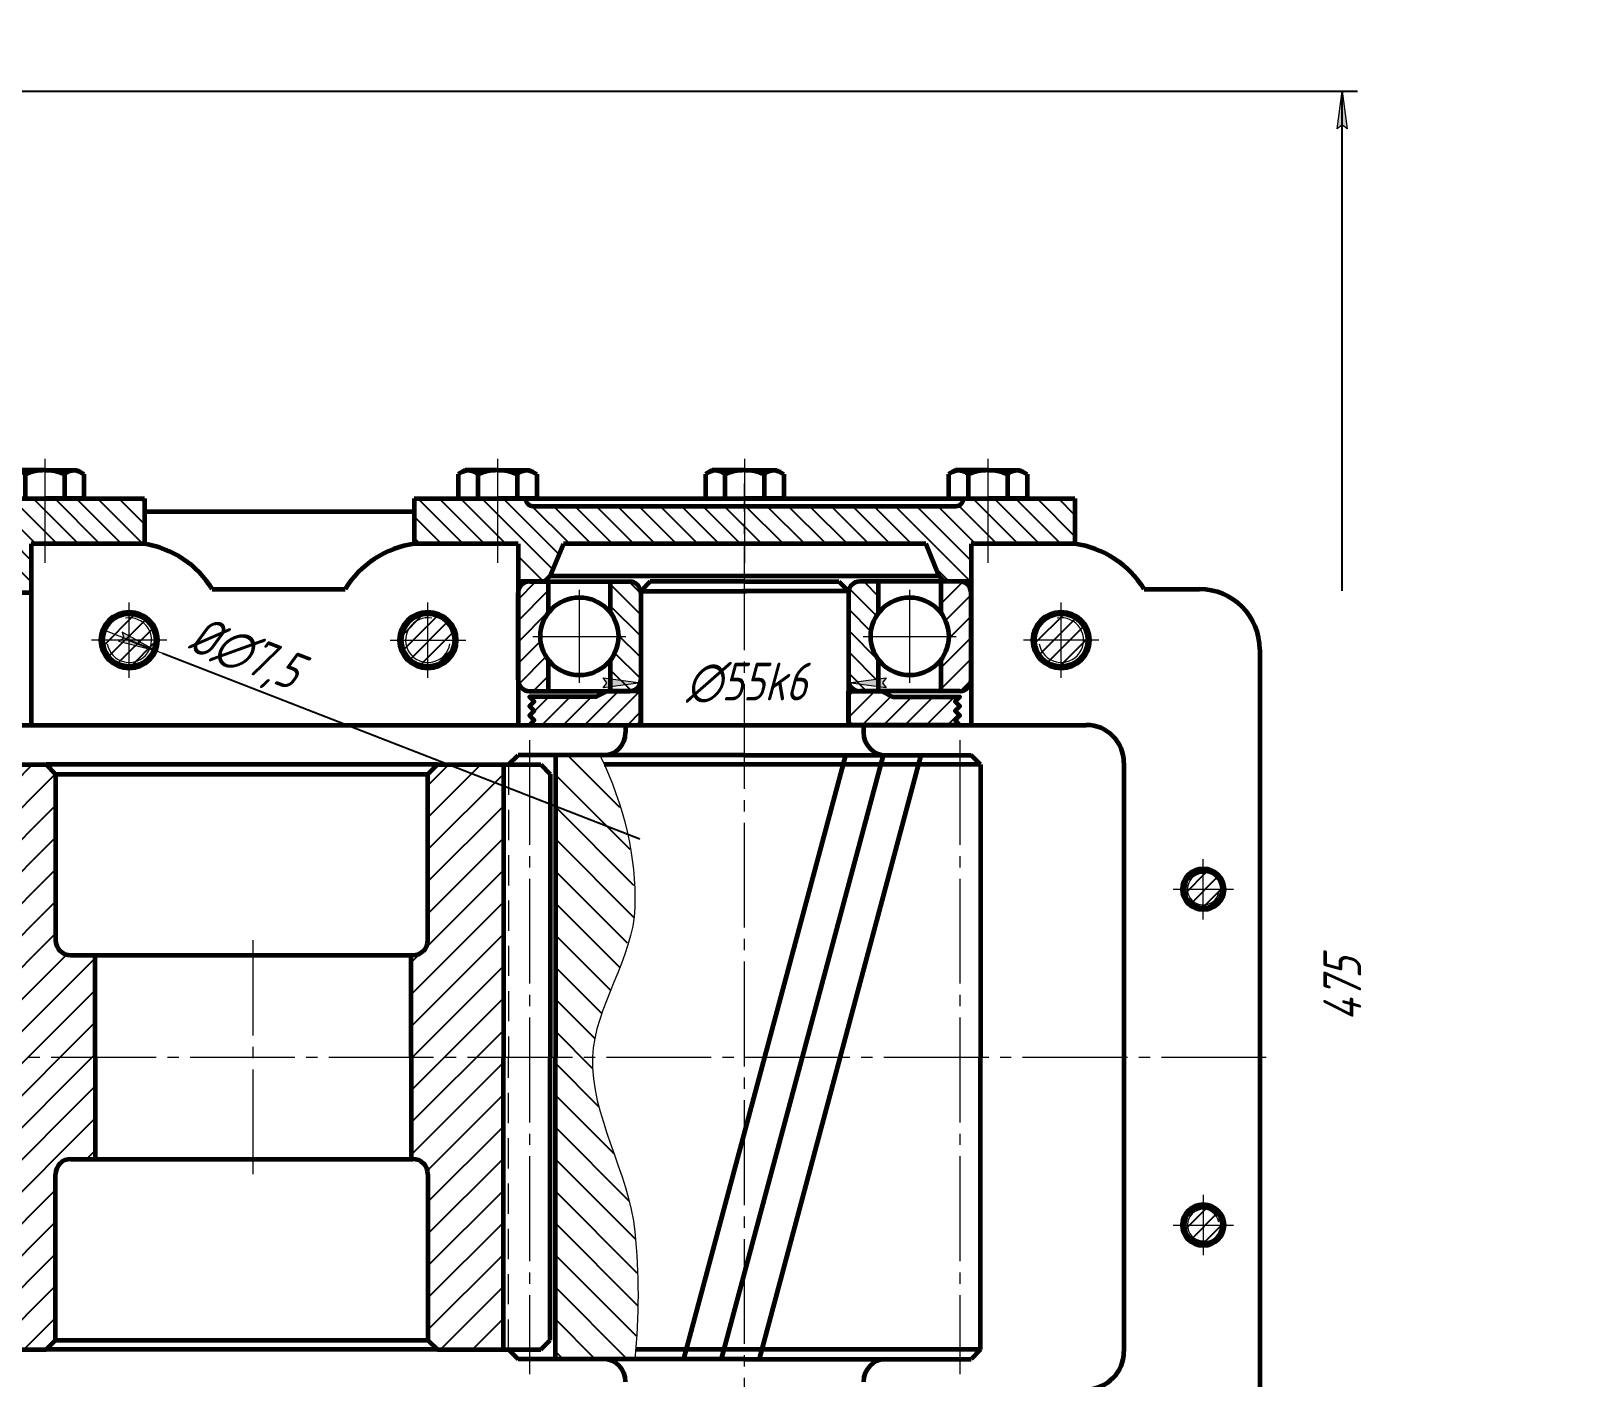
# Model space of a CAD drawing. Header units: millimetres. Extents: x 0 to 420, y 0 to 594.
# Drawn here: x 214.1 to 420, y 133 to 311.4 of the extents above; entities that cross this region are included whole.
import ezdxf

# ---------------------------------------------------------------- set-up
doc = ezdxf.new("R2010")
doc.units = ezdxf.units.MM
for name, pattern in [('K5LT_AXLED', [18.380000114440918, 13.88000011444092, -1.5, 1.5, -1.5]), ('K5LT_BASIC', [0]), ('K5LT_DASHED', [6, 4, -2]), ('K5LT_THIN', [0]), ('K5LT_THIN_INCLUDED_TO_HATCHING', [0])]:
    doc.linetypes.add(name, pattern=pattern)
for name, color, linetype in [('Валы', 7, 'Continuous'), ('Зубчатая шестерня', 7, 'Continuous'), ('Зубчатое колесо', 7, 'Continuous'), ('Корпус', 7, 'Continuous'), ('Подшипниковые узлы', 7, 'Continuous'), ('Размеры', 7, 'Continuous'), ('Системный слой', 7, 'Continuous')]:
    doc.layers.add(name, color=color, linetype=linetype)
doc.styles.add('KDIMTEXTSTYLE', font='GOST_AU.SHX', dxfattribs={"width": 0.96, "oblique": 15, "height": 5})
doc.dimstyles.new('KDIMSTYLE (0.50)', dxfattribs={"dimtxt": 5, "dimasz": 1, "dimexe": 2, "dimexo": 0, "dimgap": 1, "dimtad": 1, "dimlfac": 2, "dimtxsty": 'KDIMTEXTSTYLE', "dimsah": 1, "dimcen": 0, "dimdle": 1, "dimadec": 0, "dimazin": 0, "dimtfac": 0.667, "dimtmove": 0, "dimatfit": 3, "dimfxl": 1, "dimtvp": 1, "dimtolj": 1, "dimtzin": 0, "dimarcsym": 0})
doc.dimstyles.new('KDIMSTYLE (1.00)', dxfattribs={"dimtxt": 5, "dimasz": 1, "dimexe": 2, "dimexo": 0, "dimgap": 1, "dimtad": 1, "dimtxsty": 'KDIMTEXTSTYLE', "dimsah": 1, "dimcen": 0, "dimdle": 1, "dimadec": 0, "dimazin": 0, "dimtfac": 0.667, "dimtmove": 0, "dimatfit": 3, "dimfxl": 1, "dimtvp": 1, "dimtolj": 1, "dimtzin": 0, "dimarcsym": 0})
pattern_1 = [(45, (0, 0), (-1.414213562373095, 1.414213562373095), [])]
pattern_2 = [(-45, (0, 0), (1.414213562373095, 1.414213562373095), [])]
pattern_3 = [(45, (0, 0), (-1.060660171779821, 1.060660171779821), [])]

# ---------------------------------------------------------------- blocks, each defined once
blk = doc.blocks.new('KDIMARROW_02')
at = {"layer": 'Системный слой'}
blk.add_hatch(color=0, dxfattribs=at).paths.add_polyline_path([(4.5, -5.51091059616309e-16), (5, 0.6582624912261956), (0, 0), (5, -0.658262491226197)])
at = {"layer": 'Системный слой', "color": 0, "linetype": 'K5LT_THIN', "lineweight": 18}
for p, q in [((0, 0), (-1, 0)), ((5, 0.6582624912261956), (0, 0)), ((0, 0), (5, -0.658262491226197)), ((0, 0), (7, -8.572527594031472e-16)), ((4.5, -5.51091059616309e-16), (5, 0.6582624912261956)), ((5, -0.658262491226197), (4.5, -5.51091059616309e-16))]:
    blk.add_line(p, q, dxfattribs=at)
blk = doc.blocks.new('U27')
at = {"layer": 'Корпус', "color": 150, "linetype": 'K5LT_BASIC', "lineweight": 60, "true_color": 0x0080ff}
for p, q in [((76.31795518810242, 219.5006614871448), (353.8179551881025, 219.5006614871448)), ((358.8179551881025, 214.5006614871448), (358.8179551881025, 136.5006614871448))]:
    blk.add_line(p, q, dxfattribs=at)
for centre, start, end in [((353.8179551881025, 214.5006614871448), 0, 90), ((353.8179551881025, 136.5006614871448), 270, 0)]:
    blk.add_arc(centre, 5, start, end, dxfattribs=at)
blk = doc.blocks.new('U29')
at = {"layer": 'Подшипниковые узлы'}
h = blk.add_hatch(dxfattribs=at)
h.set_pattern_fill('', angle=45, style=0, pattern_type=0)
h.set_pattern_definition(pattern_1)
h.paths.add_polyline_path([(282.5649549287031, 228.1546620873239), (281.6922364450071, 229.9784938575662), (281.5873105676893, 231.9976497302513), (282.2662872435316, 233.9021156794328), (282.5649549287031, 234.3466612048572), (282.5649549287031, 238.5006614871448), (280.0679551881025, 238.5006614871448), (279.062724424104, 238.1139948204781), (278.5757459651003, 237.1533429686262), (278.5679551881025, 237.0006614871448), (278.5679551881025, 225.5006614871448), (278.9546218547691, 224.4954307231463), (279.915273706621, 224.0084522641426), (280.0679551881025, 224.0006614871448), (282.5649549287031, 224.0006614871448)])
h = blk.add_hatch(dxfattribs=at)
h.set_pattern_fill('', angle=-45, style=0, pattern_type=0)
h.set_pattern_definition(pattern_2)
h.paths.add_polyline_path([(294.8179551881025, 225.5006614871448), (294.8179551881025, 237.0006614871448), (294.4312885214358, 238.0058922511432), (293.4706366695839, 238.4928707101469), (293.3179551881025, 238.5006614871448), (290.8209554475019, 238.5006614871448), (290.820955294914, 234.3466610904163), (291.6936738684984, 232.5228293631864), (291.7985998453313, 230.5036734956726), (291.1196232633516, 228.5992075130274), (290.8209554475019, 228.1546620873239), (290.8209554475019, 224.0006614871448), (293.3179551881025, 224.0006614871448), (294.3231859521009, 224.3873281538114), (294.8101644111046, 225.3479800056633)])
h = blk.add_hatch(dxfattribs=at)
h.set_pattern_fill('', angle=-45, style=0, pattern_type=0)
h.set_pattern_definition(pattern_2)
h.paths.add_polyline_path([(326.3149549287031, 228.1546620873239), (325.4422364450071, 229.9784938575662), (325.3373105676893, 231.9976497302513), (326.0162872435316, 233.9021156794328), (326.3149549287031, 234.3466612048572), (326.3149549287031, 238.5006614871448), (323.8179551881025, 238.5006614871448), (322.812724424104, 238.1139948204781), (322.3257459651003, 237.1533429686262), (322.3179551881025, 237.0006614871448), (322.3179551881025, 225.5006614871448), (322.7046218547691, 224.4954307231463), (323.665273706621, 224.0084522641426), (323.8179551881025, 224.0006614871448), (326.3149549287031, 224.0006614871448)])
h = blk.add_hatch(dxfattribs=at)
h.set_pattern_fill('', angle=45, style=0, pattern_type=0)
h.set_pattern_definition(pattern_1)
h.paths.add_polyline_path([(338.5679551881025, 225.5006614871448), (338.5679551881025, 237.0006614871448), (338.1812885214358, 238.0058922511432), (337.220636669584, 238.4928707101469), (337.0679551881025, 238.5006614871448), (334.5709554475019, 238.5006614871448), (334.570955294914, 234.3466610904163), (335.4436738684984, 232.5228293631864), (335.5485998453313, 230.5036734956726), (334.8696232633516, 228.5992075130274), (334.5709554475019, 228.1546620873239), (334.5709554475019, 224.0006614871448), (337.0679551881025, 224.0006614871448), (338.0731859521009, 224.3873281538114), (338.5601644111046, 225.3479800056633)])
at = {"layer": 'Подшипниковые узлы', "color": 150, "linetype": 'K5LT_BASIC', "lineweight": 60, "true_color": 0x0080ff}
for p, q in [((278.5679551881025, 225.5006614871448), (278.5679551881025, 237.0006614871448)), ((280.0679551881025, 238.5006614871448), (293.3179551881025, 238.5006614871448)), ((282.5649549287031, 238.5006614871448), (282.5649549287031, 234.3466612048572)), ((290.8209554475019, 234.3466612048572), (290.8209554475019, 238.5006614871448)), ((294.8179551881025, 237.0006614871448), (294.8179551881025, 225.5006614871448)), ((322.3179551881025, 237.0006614871448), (322.3179551881025, 225.5006614871448)), ((337.0679551881025, 238.5006614871448), (323.8179551881025, 238.5006614871448)), ((326.3149549287031, 234.3466612048572), (326.3149549287031, 238.5006614871448)), ((334.5709554475019, 238.5006614871448), (334.5709554475019, 234.3466612048572)), ((338.5679551881025, 225.5006614871448), (338.5679551881025, 237.0006614871448)), ((282.5649549287031, 228.1546620873239), (282.5649549287031, 224.0006614871448)), ((290.8209554475019, 224.0006614871448), (290.8209554475019, 228.1546620873239)), ((326.3149549287031, 224.0006614871448), (326.3149549287031, 228.1546620873239)), ((334.5709554475019, 228.1546620873239), (334.5709554475019, 224.0006614871448)), ((280.0679551881025, 224.0006614871448), (293.3179551881025, 224.0006614871448)), ((337.0679551881025, 224.0006614871448), (323.8179551881025, 224.0006614871448))]:
    blk.add_line(p, q, dxfattribs=at)
at = {"layer": 'Подшипниковые узлы', "color": 30, "linetype": 'K5LT_AXLED', "lineweight": 18, "true_color": 0xff8000}
for p, q in [((286.6929551881025, 225.0906616397327), (286.6929551881025, 237.4106613345569)), ((330.4429551881025, 225.0906616397327), (330.4429551881025, 237.4106613345569)), ((280.5329553406904, 231.2506614871448), (292.8529550355146, 231.2506614871448)), ((324.2829553406904, 231.2506614871448), (336.6029550355146, 231.2506614871448))]:
    blk.add_line(p, q, dxfattribs=at)
at = {"layer": 'Подшипниковые узлы', "color": 150, "linetype": 'K5LT_BASIC', "lineweight": 60, "true_color": 0x0080ff}
for centre in [(286.6929551881025, 231.2506614871448), (330.4429551881025, 231.2506614871448)]:
    blk.add_circle(centre, 5.159999847412109, dxfattribs=at)
for centre, start, end in [((280.0679551881025, 237.0006614871448), 90, 180), ((293.3179551881025, 237.0006614871448), 0, 90), ((323.8179551881025, 237.0006614871448), 90, 180), ((337.0679551881025, 237.0006614871448), 0, 90), ((280.0679551881025, 225.5006614871448), 180, 270), ((293.3179551881025, 225.5006614871448), 270, 0), ((323.8179551881025, 225.5006614871448), 180, 270), ((337.0679551881025, 225.5006614871448), 270, 0)]:
    blk.add_arc(centre, 1.5, start, end, dxfattribs=at)
blk = doc.blocks.new('U33')
at = {"layer": 'Корпус', "color": 30, "linetype": 'K5LT_AXLED', "lineweight": 18, "true_color": 0xff8000}
for p, q in [((266.6304551881025, 230.7506614871448), (266.6304551881025, 235.7506614871448)), ((261.6304551881025, 230.7506614871448), (266.6304551881025, 230.7506614871448)), ((266.6304551881025, 225.7506614871448), (266.6304551881025, 230.7506614871448)), ((266.6304551881025, 230.7506614871448), (271.6304551881025, 230.7506614871448))]:
    blk.add_line(p, q, dxfattribs=at)
at = {"layer": 'Корпус', "color": 150, "linetype": 'K5LT_BASIC', "lineweight": 60, "true_color": 0x0080ff}
blk.add_circle((266.6304551881025, 230.7506614871448), 3.5, dxfattribs=at)
at = {"layer": 'Корпус', "color": 7, "linetype": 'K5LT_THIN', "lineweight": 18}
blk.add_arc((266.6304551881025, 230.7506614871448), 2.960000038146973, 80, 350.0000000000001, dxfattribs=at)
blk = doc.blocks.new('U34')
at = {"layer": 'Корпус', "color": 30, "linetype": 'K5LT_AXLED', "lineweight": 18, "true_color": 0xff8000}
for p, q in [((227.0679551881024, 230.7506614871448), (227.0679551881024, 235.7506614871448)), ((227.0679551881024, 230.7506614871448), (222.0679551881024, 230.7506614871448)), ((232.0679551881024, 230.7506614871448), (227.0679551881024, 230.7506614871448)), ((227.0679551881024, 225.7506614871448), (227.0679551881024, 230.7506614871448))]:
    blk.add_line(p, q, dxfattribs=at)
at = {"layer": 'Корпус', "color": 150, "linetype": 'K5LT_BASIC', "lineweight": 60, "true_color": 0x0080ff}
blk.add_circle((227.0679551881024, 230.7506614871448), 3.5, dxfattribs=at)
at = {"layer": 'Корпус', "color": 7, "linetype": 'K5LT_THIN', "lineweight": 18}
blk.add_arc((227.0679551881024, 230.7506614871448), 2.960000038146973, 189.9999999999999, 99.99999999999997, dxfattribs=at)
blk = doc.blocks.new('U37')
at = {"layer": 'Корпус', "color": 30, "linetype": 'K5LT_AXLED', "lineweight": 18, "true_color": 0xff8000}
for p, q in [((350.5054551881025, 230.7506614871448), (350.5054551881025, 235.7506614871448)), ((350.5054551881025, 230.7506614871448), (345.5054551881025, 230.7506614871448)), ((355.5054551881025, 230.7506614871448), (350.5054551881025, 230.7506614871448)), ((350.5054551881025, 225.7506614871448), (350.5054551881025, 230.7506614871448))]:
    blk.add_line(p, q, dxfattribs=at)
at = {"layer": 'Корпус', "color": 150, "linetype": 'K5LT_BASIC', "lineweight": 60, "true_color": 0x0080ff}
blk.add_circle((350.5054551881025, 230.7506614871448), 3.5, dxfattribs=at)
at = {"layer": 'Корпус', "color": 7, "linetype": 'K5LT_THIN', "lineweight": 18}
blk.add_arc((350.5054551881025, 230.7506614871448), 2.960000038146973, 189.9999999999999, 99.99999999999997, dxfattribs=at)
blk = doc.blocks.new('U42')
at = {"layer": 'Корпус', "color": 30, "linetype": 'K5LT_AXLED', "lineweight": 18, "true_color": 0xff8000}
for p, q in [((369.3179551881025, 197.7506614871448), (369.3179551881025, 201.7506614871448)), ((365.3179551881025, 197.7506614871448), (369.3179551881025, 197.7506614871448)), ((369.3179551881025, 193.7506614871448), (369.3179551881025, 197.7506614871448)), ((369.3179551881025, 197.7506614871448), (373.3179551881025, 197.7506614871448))]:
    blk.add_line(p, q, dxfattribs=at)
at = {"layer": 'Корпус', "color": 150, "linetype": 'K5LT_BASIC', "lineweight": 60, "true_color": 0x0080ff}
blk.add_circle((369.3179551881025, 197.7506614871448), 2.5, dxfattribs=at)
at = {"layer": 'Корпус', "color": 7, "linetype": 'K5LT_THIN', "lineweight": 18}
blk.add_arc((369.3179551881025, 197.7506614871448), 2.095000028610229, 80, 350.0000000000001, dxfattribs=at)
blk = doc.blocks.new('U45')
at = {"layer": 'Корпус', "color": 30, "linetype": 'K5LT_AXLED', "lineweight": 18, "true_color": 0xff8000}
for p, q in [((369.3179551881025, 157.2506614871448), (369.3179551881025, 153.2506614871448)), ((365.3179551881025, 153.2506614871448), (369.3179551881025, 153.2506614871448)), ((369.3179551881025, 153.2506614871448), (373.3179551881025, 153.2506614871448)), ((369.3179551881025, 153.2506614871448), (369.3179551881025, 149.2506614871448))]:
    blk.add_line(p, q, dxfattribs=at)
at = {"layer": 'Корпус', "color": 150, "linetype": 'K5LT_BASIC', "lineweight": 60, "true_color": 0x0080ff}
blk.add_circle((369.3179551881025, 153.2506614871448), 2.5, dxfattribs=at)
at = {"layer": 'Корпус', "color": 7, "linetype": 'K5LT_THIN', "lineweight": 18}
blk.add_arc((369.3179551881025, 153.2506614871448), 2.095000028610229, 9.999999999999988, 280, dxfattribs=at)
blk = doc.blocks.new('U49')
at = {"layer": 'Подшипниковые узлы', "color": 30, "linetype": 'K5LT_AXLED', "lineweight": 18, "true_color": 0xff8000}
blk.add_line((275.842002546186, 254.7506614871448), (275.842002546186, 241.0006614871448), dxfattribs=at)
at = {"layer": 'Подшипниковые узлы', "color": 150, "linetype": 'K5LT_BASIC', "lineweight": 60, "true_color": 0x0080ff}
for p, q in [((271.5670024508186, 253.2506614871448), (270.6458503359504, 252.7188340373462)), ((270.6458503359504, 252.7188340373462), (270.6458503359504, 249.5006614871448)), ((275.842002546186, 253.2506614871448), (271.5670024508186, 253.2506614871448)), ((273.2439264410682, 252.7188340373462), (273.2439264410682, 249.5006614871448)), ((275.842002546186, 253.2506614871448), (280.1170026415534, 253.2506614871448)), ((278.4400786513038, 252.7188340373462), (278.4400786513038, 249.5006614871448)), ((280.1170026415534, 253.2506614871448), (281.0381547564216, 252.7188340373462)), ((281.0381547564216, 252.7188340373462), (281.0381547564216, 249.5006614871448)), ((270.6458503359504, 249.5006614871448), (275.842002546186, 249.5006614871448)), ((281.0381547564216, 249.5006614871448), (275.842002546186, 249.5006614871448))]:
    blk.add_line(p, q, dxfattribs=at)
for centre, radius, start, end in [((271.9926612306948, 251.3846751273328), 1.829110336709869, 46.83638447288048, 118.9808246871348), ((275.842002546186, 246.6387048907703), 6.611956596374512, 90, 113.1373128261389), ((275.842002546186, 246.6387048907703), 6.611956596374512, 66.862687173861, 90), ((279.6913438616772, 251.3846751273328), 1.829110336709869, 61.01917531286521, 133.1636155271195)]:
    blk.add_arc(centre, radius, start, end, dxfattribs=at)
blk = doc.blocks.new('U50')
at = {"layer": 'Подшипниковые узлы', "color": 30, "linetype": 'K5LT_AXLED', "lineweight": 18, "true_color": 0xff8000}
blk.add_line((308.5679551881025, 254.7506614871448), (308.5679551881025, 241.0006614871448), dxfattribs=at)
at = {"layer": 'Подшипниковые узлы', "color": 150, "linetype": 'K5LT_BASIC', "lineweight": 60, "true_color": 0x0080ff}
for p, q in [((304.292955092735, 253.2506614871448), (303.3718029778669, 252.7188340373462)), ((303.3718029778669, 252.7188340373462), (303.3718029778669, 249.5006614871448)), ((308.5679551881025, 253.2506614871448), (304.292955092735, 253.2506614871448)), ((305.9698790829847, 252.7188340373462), (305.9698790829847, 249.5006614871448)), ((308.5679551881025, 253.2506614871448), (312.8429552834699, 253.2506614871448)), ((311.1660312932203, 252.7188340373462), (311.1660312932203, 249.5006614871448)), ((312.8429552834699, 253.2506614871448), (313.7641073983381, 252.7188340373462)), ((313.7641073983381, 252.7188340373462), (313.7641073983381, 249.5006614871448)), ((303.3718029778669, 249.5006614871448), (308.5679551881025, 249.5006614871448)), ((313.7641073983381, 249.5006614871448), (308.5679551881025, 249.5006614871448))]:
    blk.add_line(p, q, dxfattribs=at)
for centre, radius, start, end in [((304.7186138726113, 251.3846751273328), 1.829110336709869, 46.83638447288048, 118.9808246871348), ((308.5679551881025, 246.6387048907703), 6.611956596374512, 90, 113.1373128261389), ((308.5679551881025, 246.6387048907703), 6.611956596374512, 66.862687173861, 90), ((312.4172965035937, 251.3846751273328), 1.829110336709869, 61.01917531286521, 133.1636155271195)]:
    blk.add_arc(centre, radius, start, end, dxfattribs=at)
blk = doc.blocks.new('U51')
at = {"layer": 'Подшипниковые узлы', "color": 30, "linetype": 'K5LT_AXLED', "lineweight": 18, "true_color": 0xff8000}
blk.add_line((340.793907830019, 254.7506614871448), (340.793907830019, 241.0006614871448), dxfattribs=at)
at = {"layer": 'Подшипниковые узлы', "color": 150, "linetype": 'K5LT_BASIC', "lineweight": 60, "true_color": 0x0080ff}
for p, q in [((336.5189077346515, 253.2506614871448), (335.5977556197834, 252.7188340373462)), ((335.5977556197834, 252.7188340373462), (335.5977556197834, 249.5006614871448)), ((340.793907830019, 253.2506614871448), (336.5189077346515, 253.2506614871448)), ((338.1958317249012, 252.7188340373462), (338.1958317249012, 249.5006614871448)), ((340.793907830019, 253.2506614871448), (345.0689079253864, 253.2506614871448)), ((343.3919839351368, 252.7188340373462), (343.3919839351368, 249.5006614871448)), ((345.0689079253864, 253.2506614871448), (345.9900600402545, 252.7188340373462)), ((345.9900600402545, 252.7188340373462), (345.9900600402545, 249.5006614871448)), ((335.5977556197834, 249.5006614871448), (340.793907830019, 249.5006614871448)), ((345.9900600402545, 249.5006614871448), (340.793907830019, 249.5006614871448))]:
    blk.add_line(p, q, dxfattribs=at)
for centre, radius, start, end in [((336.9445665145278, 251.3846751273328), 1.829110336709869, 46.83638447288048, 118.9808246871348), ((340.793907830019, 246.6387048907703), 6.611956596374512, 90, 113.1373128261389), ((340.793907830019, 246.6387048907703), 6.611956596374512, 66.862687173861, 90), ((344.6432491455101, 251.3846751273328), 1.829110336709869, 61.01917531286521, 133.1636155271195)]:
    blk.add_arc(centre, radius, start, end, dxfattribs=at)
blk = doc.blocks.new('U57')
at = {"layer": 'Подшипниковые узлы', "color": 30, "linetype": 'K5LT_AXLED', "lineweight": 18, "true_color": 0xff8000}
blk.add_line((215.8740348489411, 254.7506614871448), (215.8740348489411, 241.0006614871448), dxfattribs=at)
at = {"layer": 'Подшипниковые узлы', "color": 150, "linetype": 'K5LT_BASIC', "lineweight": 60, "true_color": 0x0080ff}
for p, q in [((211.5990347535737, 253.2506614871448), (210.6778826387055, 252.7188340373462)), ((210.6778826387055, 252.7188340373462), (210.6778826387055, 249.9853693916627)), ((215.8740348489411, 253.2506614871448), (211.5990347535737, 253.2506614871448)), ((213.2759587438233, 252.7188340373462), (213.2759587438233, 249.5006614871448)), ((215.8740348489411, 253.2506614871448), (220.1490349443085, 253.2506614871448)), ((218.4721109540589, 252.7188340373462), (218.4721109540589, 249.5006614871448)), ((220.1490349443085, 253.2506614871448), (221.0701870591767, 252.7188340373462)), ((221.0701870591767, 252.7188340373462), (221.0701870591767, 249.5006614871448)), ((212.4012885214358, 249.5006614871448), (215.8740348489411, 249.5006614871448)), ((221.0701870591767, 249.5006614871448), (215.8740348489411, 249.5006614871448))]:
    blk.add_line(p, q, dxfattribs=at)
for centre, radius, start, end in [((212.0246935334499, 251.3846751273328), 1.829110336709869, 46.83638447288048, 118.9808246871348), ((215.8740348489411, 246.6387048907703), 6.611956596374512, 90, 113.1373128261389), ((215.8740348489411, 246.6387048907703), 6.611956596374512, 66.862687173861, 90), ((219.7233761644323, 251.3846751273328), 1.829110336709869, 61.01917531286521, 133.1636155271195)]:
    blk.add_arc(centre, radius, start, end, dxfattribs=at)
blk = doc.blocks.new('KDIMARROW_01')
at = {"layer": 'Системный слой'}
blk.add_hatch(color=0, dxfattribs=at).paths.add_polyline_path([(-5, -0.6582624912261956), (0, 0), (-5, 0.658262491226197), (-4.5, 5.51091059616309e-16)])
at = {"layer": 'Системный слой', "color": 0, "linetype": 'K5LT_THIN', "lineweight": 18}
for p, q in [((-4.5, 5.51091059616309e-16), (-5, 0.658262491226197)), ((-5, 0.658262491226197), (0, 0)), ((0, 0), (-5, -0.6582624912261956)), ((-5, -0.6582624912261956), (-4.5, 5.51091059616309e-16)), ((0, 0), (-1, 0))]:
    blk.add_line(p, q, dxfattribs=at)

msp = doc.modelspace()

# ---------------------------------------------------------------- hatches: boundary and pattern name
at = {"layer": 'Зубчатая шестерня'}
h = msp.add_hatch(dxfattribs=at)
h.set_pattern_fill('', angle=-45, style=0, pattern_type=0)
h.set_pattern_definition([(-45, (0, 0), (2.121320343559643, 2.121320343559643), [])])
h.paths.add_polyline_path([(283.5054551881025, 175.5006614871448), (283.5054551881025, 135.5006614871448), (294.039295774316, 135.5006614871448), (294.4518590981924, 143.8213117447521), (294.0700659409546, 152.0468306446854), (294.039295774316, 152.3635402017246), (293.2844737224144, 156.4588753795874), (291.6492679614689, 161.6648788375718), (289.248301533626, 169.0125132099967), (288.4199335739571, 174.1575578959369), (288.4168999409826, 175.5006614871448), (288.8956269136452, 178.765431100665), (290.1813251936134, 182.7419950112792), (292.2782939197513, 187.9682388818572), (293.8199890956636, 193.196095677148), (294.039295774316, 195.3583318683913), (293.7799849979938, 200.9541408939132), (292.7208665348634, 206.569934849789), (290.8619403849248, 212.205713736019), (289.4090874409826, 215.5006614871448), (283.5054551881025, 215.5006614871448)])
at = {"layer": 'Зубчатое колесо'}
h = msp.add_hatch(dxfattribs=at)
h.set_pattern_fill('', angle=45, style=0, pattern_type=0)
h.set_pattern_definition([(45, (0, 0), (-2.121320343559643, 2.121320343559643), [])])
h.paths.add_polyline_path([(222.5492051881025, 162.0006614871448), (222.5492051881025, 175.5006614871448), (222.5492051881025, 189.0006614871448), (219.3179551881024, 189.0006614871448), (218.1314055684068, 189.3906614871448), (217.4076103003924, 190.4085614871448), (217.3179551881024, 191.0006614871448), (217.3179551881024, 213.0006614871448), (216.0679551881024, 214.2506614871448), (200.3179551881024, 214.2506614871448), (200.3179551881024, 175.5006614871448), (200.3179551881024, 136.7506614871448), (216.0679551881024, 136.7506614871448), (217.3179551881024, 138.0006614871448), (217.3179551881024, 160.0006614871448), (217.7079551881025, 161.1872111068405), (218.7258551881025, 161.9110063748548), (219.3179551881024, 162.0006614871448)])
h.paths.add_polyline_path([(276.6304551881025, 175.5006614871448), (276.6304551881025, 214.2506614871448), (267.8804551881025, 214.2506614871448), (266.6304551881025, 213.0006614871448), (266.6304551881025, 191.0006614871448), (266.2404551881025, 189.8141118674491), (265.2225551881025, 189.0903165994347), (264.6304551881025, 189.0006614871448), (264.3992051881024, 189.0006614871448), (264.3992051881024, 175.5006614871448), (264.3992051881024, 162.0006614871448), (264.6304551881025, 162.0006614871448), (265.8170048077982, 161.6106614871448), (266.5408000758125, 160.5927614871448), (266.6304551881025, 160.0006614871448), (266.6304551881025, 138.0006614871448), (267.8804551881025, 136.7506614871448), (276.6304551881025, 136.7506614871448)])
at = {"layer": 'Корпус'}
h = msp.add_hatch(dxfattribs=at)
h.set_pattern_fill('', angle=45, style=0, pattern_type=0)
h.set_pattern_definition(pattern_3)
h.paths.add_polyline_path([(230.5679551881024, 230.7506614871448), (230.1736694738167, 232.3645198376546), (229.0796473163823, 233.6147660210291), (227.5323786059641, 234.2197119175856), (225.8804724560929, 234.0430595130795), (224.4961134360459, 233.1246096757914), (223.6912061087071, 231.6712947772245), (223.6471010229301, 230.0105555618724), (224.3737353245716, 228.5165667427448), (225.7073938566901, 227.5259331476617), (227.3475951867432, 227.2618505906988), (228.9247919130209, 227.7838184887719), (230.0836319567864, 228.9742342787233), (230.5630215612402, 230.5648899948171)])
h = msp.add_hatch(dxfattribs=at)
h.set_pattern_fill('', angle=45, style=0, pattern_type=0)
h.set_pattern_definition(pattern_3)
h.paths.add_polyline_path([(270.1304551881025, 230.7506614871448), (269.7361694738167, 232.3645198376546), (268.6421473163824, 233.6147660210291), (267.0948786059641, 234.2197119175856), (265.4429724560929, 234.0430595130795), (264.0586134360459, 233.1246096757914), (263.2537061087072, 231.6712947772245), (263.2096010229302, 230.0105555618724), (263.9362353245716, 228.5165667427448), (265.2698938566901, 227.5259331476617), (266.9100951867432, 227.2618505906988), (268.487291913021, 227.7838184887719), (269.6461319567864, 228.9742342787233), (270.1255215612402, 230.5648899948171)])
h = msp.add_hatch(dxfattribs=at)
h.set_pattern_fill('', angle=45, style=0, pattern_type=0)
h.set_pattern_definition(pattern_3)
h.paths.add_polyline_path([(354.0054551881025, 230.7506614871448), (353.6111694738167, 232.3645198376546), (352.5171473163824, 233.6147660210291), (350.9698786059641, 234.2197119175856), (349.3179724560929, 234.0430595130795), (347.9336134360459, 233.1246096757914), (347.1287061087072, 231.6712947772245), (347.0846010229302, 230.0105555618724), (347.8112353245716, 228.5165667427448), (349.1448938566901, 227.5259331476617), (350.7850951867432, 227.2618505906988), (352.362291913021, 227.7838184887719), (353.5211319567864, 228.9742342787233), (354.0005215612402, 230.5648899948171)])
h = msp.add_hatch(dxfattribs=at)
h.set_pattern_fill('', angle=45, style=0, pattern_type=0)
h.set_pattern_definition(pattern_3)
h.paths.add_polyline_path([(371.8179551881025, 197.7506614871448), (371.4259551881024, 199.0946614871448), (370.3728863881024, 200.0171830871448), (368.9889911637824, 200.2289235133848), (367.7082590574892, 199.663480968196), (366.9323276577563, 198.4981782337495), (366.9045290515399, 197.0984542475677), (367.6335808817495, 195.9032624517174), (368.8908524944314, 195.2874149933771), (370.2820635118486, 195.4440416354823), (371.3709301589389, 196.324024263069), (371.815983855175, 197.6514003241257)])
h = msp.add_hatch(dxfattribs=at)
h.set_pattern_fill('', angle=45, style=0, pattern_type=0)
h.set_pattern_definition(pattern_3)
h.paths.add_polyline_path([(371.8179551881025, 153.2506614871448), (371.4259551881024, 154.5946614871447), (370.3728863881024, 155.5171830871448), (368.9889911637824, 155.7289235133848), (367.7082590574892, 155.1634809681959), (366.9323276577563, 153.9981782337494), (366.9045290515399, 152.5984542475677), (367.6335808817495, 151.4032624517173), (368.8908524944314, 150.787414993377), (370.2820635118486, 150.9440416354823), (371.3709301589389, 151.8240242630689), (371.815983855175, 153.1514003241257)])
at = {"layer": 'Подшипниковые узлы'}
h = msp.add_hatch(dxfattribs=at)
h.set_pattern_fill('', angle=-45, style=0, pattern_type=0)
h.set_pattern_definition(pattern_2)
h.paths.add_polyline_path([(205.9470735975258, 245.0006614871448), (206.830957074009, 244.634544963628), (207.1409037685399, 244.1211605057354), (209.1179551881025, 237.7506614871448), (209.8679551881025, 237.0006614871448), (214.0679551881025, 237.0006614871448), (214.0679551881025, 243.5006614871448), (229.0679551881025, 243.5006614871448), (229.0679551881025, 249.5006614871448), (212.4012885214358, 249.5006614871448), (207.0679551881025, 251.0006614871448), (199.0679551881024, 251.0006614871448), (199.0679551881024, 248.6006614871448), (201.4179551881025, 248.6006614871448), (201.4179551881025, 245.0006614871448), (203.4179551881025, 245.0006614871448)])
h = msp.add_hatch(dxfattribs=at)
h.set_pattern_fill('', angle=-45, style=0, pattern_type=0)
h.set_pattern_definition(pattern_2)
h.paths.add_polyline_path([(264.8179551881025, 243.5006614871448), (278.5679551881025, 243.5006614871448), (278.5679551881025, 238.5006614871448), (280.0679551881025, 238.5006614871448), (282.0679551881025, 238.5006614871448), (282.8179551881025, 239.2506614871448), (284.5679551881025, 243.5006614871448), (332.5679551881025, 243.5006614871448), (334.3179551881025, 239.2506614871448), (335.0679551881025, 238.5006614871448), (337.0679551881025, 238.5006614871448), (338.5679551881025, 238.5006614871448), (338.5679551881025, 243.5006614871448), (352.3179551881025, 243.5006614871448), (352.3179551881025, 249.5006614871448), (337.5679551881025, 249.5006614871448), (337.275061969289, 248.7935547059582), (336.5679551881025, 248.5006614871448), (280.5679551881025, 248.5006614871448), (279.8608484069159, 248.7935547059582), (279.5679551881025, 249.5006614871448), (264.8179551881025, 249.5006614871448)])
h = msp.add_hatch(dxfattribs=at)
h.set_pattern_fill('', angle=45, style=0, pattern_type=0)
h.set_pattern_definition(pattern_1)
h.paths.add_polyline_path([(294.3179551881025, 219.5006614871448), (280.0679551881025, 219.5006614871448), (280.6929551881025, 220.1256614871448), (280.0679551881025, 220.7506614871448), (280.6929551881025, 221.3756614871448), (280.0679551881025, 222.0006614871448), (280.6929551881025, 222.6256614871448), (280.0679551881025, 223.2506614871448), (288.9179551881025, 223.2506614871448), (290.3929551881025, 224.0006614871448), (294.8179551881025, 224.0006614871448), (294.8179551881025, 220.0006614871448), (294.6715085786958, 219.6471080965515)])
h = msp.add_hatch(dxfattribs=at)
h.set_pattern_fill('', angle=45, style=0, pattern_type=0)
h.set_pattern_definition(pattern_1)
h.paths.add_polyline_path([(322.8179551881024, 219.5006614871448), (337.0679551881025, 219.5006614871448), (336.4429551881025, 220.1256614871448), (337.0679551881025, 220.7506614871448), (336.4429551881025, 221.3756614871448), (337.0679551881025, 222.0006614871448), (336.4429551881025, 222.6256614871448), (337.0679551881025, 223.2506614871448), (328.2179551881025, 223.2506614871448), (326.7429551881024, 224.0006614871448), (322.3179551881025, 224.0006614871448), (322.3179551881024, 220.0006614871448), (322.4644017975091, 219.6471080965515)])

# ---------------------------------------------------------------- linework, layer by layer
at = {"layer": 'Валы', "color": 150, "linetype": 'K5LT_BASIC', "lineweight": 60, "true_color": 0x0080ff}
for p, q in [((296.0679551881025, 238.5006614871448), (294.8179551881025, 237.2506614871448)), ((294.8179551881025, 237.2506614871448), (294.8179551881025, 219.5006614871448)), ((294.8179551881025, 237.2506614871448), (308.8179551881025, 237.2506614871448)), ((308.5679551881025, 238.5006614871448), (296.0679551881025, 238.5006614871448)), ((322.3179551881025, 237.2506614871448), (308.3179551881025, 237.2506614871448)), ((308.5679551881025, 238.5006614871448), (321.0679551881025, 238.5006614871448)), ((321.0679551881025, 238.5006614871448), (322.3179551881025, 237.2506614871448)), ((322.3179551881025, 237.2506614871448), (322.3179551881025, 219.5006614871448)), ((292.8179551881025, 219.5006614871448), (292.8179551881025, 218.5006614871448)), ((324.3179551881025, 219.5006614871448), (324.3179551881025, 218.5006614871448))]:
    msp.add_line(p, q, dxfattribs=at)
for centre, start, end in [((289.8179551881025, 218.5006614871448), 270, 0), ((327.3179551881025, 218.5006614871448), 180, 270), ((289.8179551881025, 132.5006614871448), 0, 90), ((327.3179551881025, 132.5006614871448), 90, 180)]:
    msp.add_arc(centre, 3, start, end, dxfattribs=at)
at = {"layer": 'Зубчатая шестерня', "color": 30, "linetype": 'K5LT_AXLED', "lineweight": 18, "true_color": 0xff8000}
msp.add_line((337.0679551881025, 217.5006614871448), (337.0679551881025, 133.5006614871448), dxfattribs=at)
at = {"layer": 'Зубчатая шестерня', "color": 150, "linetype": 'K5LT_BASIC', "lineweight": 60, "true_color": 0x0080ff}
for p, q in [((277.3179551881025, 214.2506614871448), (278.5679551881025, 215.5006614871448)), ((308.5679551881025, 215.5006614871448), (278.5679551881025, 215.5006614871448)), ((283.5054551881025, 215.5006614871448), (283.5054551881025, 175.5006614871448)), ((339.8179551881025, 214.2506614871448), (289.9918979510052, 214.2506614871448)), ((300.5288791076493, 135.5006614871448), (321.9648145021391, 215.5006614871448)), ((305.5288791076493, 135.5006614871448), (326.9648145021391, 215.5006614871448)), ((308.5679551881025, 215.5006614871448), (338.5679551881025, 215.5006614871448)), ((310.5288791076493, 135.5006614871448), (331.9648145021391, 215.5006614871448)), ((339.8179551881025, 214.2506614871448), (338.5679551881025, 215.5006614871448)), ((339.8179551881025, 214.2506614871448), (339.8179551881025, 175.5006614871448)), ((283.5054551881025, 135.5006614871448), (283.5054551881025, 175.5006614871448)), ((339.8179551881025, 136.7506614871448), (339.8179551881025, 175.5006614871448)), ((277.3179551881025, 136.7506614871448), (278.5679551881025, 135.5006614871448)), ((339.8179551881025, 136.7506614871448), (294.1514763309001, 136.7506614871448)), ((339.8179551881025, 136.7506614871448), (338.5679551881025, 135.5006614871448)), ((308.5679551881025, 135.5006614871448), (278.5679551881025, 135.5006614871448)), ((308.5679551881025, 135.5006614871448), (338.5679551881025, 135.5006614871448))]:
    msp.add_line(p, q, dxfattribs=at)
at = {"layer": 'Зубчатая шестерня', "color": 7, "linetype": 'K5LT_DASHED', "lineweight": 18}
for p in [(277.3179551881025, 214.2506614871448), (277.3179551881025, 136.7506614871448)]:
    msp.add_line(p, (277.3179551881025, 175.5006614871448), dxfattribs=at)
at = {"layer": 'Зубчатая шестерня', "color": 7, "linetype": 'K5LT_THIN_INCLUDED_TO_HATCHING', "lineweight": 18}
msp.add_open_spline([(289.4090874409826, 215.5006614871448), (292.6638085357131, 208.7437906131238), (294.2072113134909, 202.029680740206), (294.039295774316, 195.3583318683913), (293.8716189926302, 188.6964689233315), (288.6665836007537, 182.1503716398688), (288.4168999409826, 175.5006614871448), (288.1288389868741, 167.8288664930537), (293.2622938022478, 160.207305179312), (294.039295774316, 152.3635402017246), (294.5895788581791, 146.8084819957907), (294.5895788581791, 141.1875224242641), (294.039295774316, 135.5006614871448)], degree=3, knots=[0, 0, 0, 0, 1, 1, 1, 2, 2, 2, 3, 3, 3, 4, 4, 4, 4], dxfattribs=at)
at = {"layer": 'Зубчатое колесо', "color": 30, "linetype": 'K5LT_AXLED', "lineweight": 18, "true_color": 0xff8000}
for p, q in [((280.0679551881025, 217.5006614871448), (280.0679551881025, 133.5006614871448)), ((243.4742051881024, 160.0006614871448), (243.4742051881025, 191.0006614871448))]:
    msp.add_line(p, q, dxfattribs=at)
at = {"layer": 'Зубчатое колесо', "color": 150, "linetype": 'K5LT_BASIC', "lineweight": 60, "true_color": 0x0080ff}
for p, q in [((200.3179551881024, 214.2506614871448), (216.0679551881024, 214.2506614871448)), ((216.0679551881024, 214.2506614871448), (217.3179551881024, 213.0006614871448)), ((267.8804551881025, 214.2506614871448), (216.0679551881024, 214.2506614871448)), ((266.6304551881025, 213.0006614871448), (267.8804551881025, 214.2506614871448)), ((267.8804551881025, 214.2506614871448), (281.5679551881025, 214.2506614871448)), ((276.6304551881025, 214.2506614871448), (276.6304551881025, 175.5006614871448)), ((281.5679551881025, 214.2506614871448), (282.8179551881025, 213.0006614871448)), ((217.3179551881024, 213.0006614871448), (217.3179551881024, 191.0006614871448)), ((217.3179551881024, 213.0006614871448), (266.6304551881025, 213.0006614871448)), ((266.6304551881025, 191.0006614871448), (266.6304551881025, 213.0006614871448)), ((282.8179551881025, 213.0006614871448), (282.8179551881025, 175.5006614871448)), ((219.3179551881024, 189.0006614871448), (264.6304551881025, 189.0006614871448)), ((222.5492051881025, 175.5006614871448), (222.5492051881025, 189.0006614871448)), ((264.3992051881024, 175.5006614871448), (264.3992051881024, 189.0006614871448)), ((222.5492051881025, 175.5006614871448), (222.5492051881025, 162.0006614871448)), ((264.3992051881024, 175.5006614871448), (264.3992051881024, 162.0006614871448)), ((276.6304551881025, 136.7506614871448), (276.6304551881025, 175.5006614871448)), ((282.8179551881025, 138.0006614871448), (282.8179551881025, 175.5006614871448)), ((219.3179551881024, 162.0006614871448), (264.6304551881025, 162.0006614871448)), ((217.3179551881024, 138.0006614871448), (217.3179551881024, 160.0006614871448)), ((266.6304551881025, 160.0006614871448), (266.6304551881025, 138.0006614871448)), ((216.0679551881024, 136.7506614871448), (217.3179551881024, 138.0006614871448)), ((217.3179551881024, 138.0006614871448), (266.6304551881025, 138.0006614871448)), ((266.6304551881025, 138.0006614871448), (267.8804551881025, 136.7506614871448)), ((281.5679551881025, 136.7506614871448), (282.8179551881025, 138.0006614871448)), ((200.3179551881024, 136.7506614871448), (216.0679551881024, 136.7506614871448)), ((267.8804551881025, 136.7506614871448), (216.0679551881024, 136.7506614871448)), ((267.8804551881025, 136.7506614871448), (281.5679551881025, 136.7506614871448))]:
    msp.add_line(p, q, dxfattribs=at)
for centre, start, end in [((219.3179551881024, 191.0006614871448), 180, 270), ((264.6304551881025, 191.0006614871448), 270, 0), ((219.3179551881024, 160.0006614871448), 90, 180), ((264.6304551881025, 160.0006614871448), 0, 90)]:
    msp.add_arc(centre, 2, start, end, dxfattribs=at)
at = {"layer": 'Корпус', "color": 150, "linetype": 'K5LT_BASIC', "lineweight": 60, "true_color": 0x0080ff}
for p, q in [((264.8179551881025, 247.7381614871448), (229.0679551881024, 247.7381614871448)), ((214.0679551881025, 237.0006614871448), (214.0679551881024, 219.5006614871448)), ((238.0679551881024, 237.5006614871448), (255.6629962184961, 237.5006614871448)), ((278.5679551881025, 238.5006614871448), (278.5679551881025, 219.5006614871448)), ((338.5679551881025, 238.5006614871448), (338.5679551881025, 219.5006614871448)), ((361.4729141577089, 237.5006614871448), (368.8179551881025, 237.5006614871448)), ((376.8179551881025, 229.5006614871448), (376.8179551881025, 121.5006614871448))]:
    msp.add_line(p, q, dxfattribs=at)
for centre, radius in [((227.0679551881024, 230.7506614871448), 3.75), ((266.6304551881025, 230.7506614871448), 3.75), ((350.5054551881025, 230.7506614871448), 3.75), ((369.3179551881025, 197.7506614871448), 2.75), ((369.3179551881025, 153.2506614871448), 2.75)]:
    msp.add_circle(centre, radius, dxfattribs=at)
for centre, radius, start, end in [((227.0679551881024, 230.7506614871448), 12.90590949914031, 31.5347919051883, 81.08507304285203), ((266.6304551881025, 230.7506614871448), 12.87818528559051, 98.09077787198963, 148.3894874074635), ((350.5054551881025, 230.7506614871448), 12.87818528559051, 31.61051259253653, 81.9092221280104), ((368.8179551881025, 229.5006614871448), 8, 0, 90)]:
    msp.add_arc(centre, radius, start, end, dxfattribs=at)
at = {"layer": 'Подшипниковые узлы', "color": 150, "linetype": 'K5LT_BASIC', "lineweight": 60, "true_color": 0x0080ff}
for p, q in [((212.4012885214358, 249.5006614871448), (229.0679551881025, 249.5006614871448)), ((229.0679551881025, 249.5006614871448), (229.0679551881025, 243.5006614871448)), ((264.8179551881025, 249.5006614871448), (264.8179551881025, 243.5006614871448)), ((264.8179551881025, 249.5006614871448), (279.5679551881025, 249.5006614871448)), ((279.5679551881025, 249.5006614871448), (337.5679551881025, 249.5006614871448)), ((337.5679551881025, 249.5006614871448), (352.3179551881025, 249.5006614871448)), ((352.3179551881025, 249.5006614871448), (352.3179551881025, 243.5006614871448)), ((280.5679551881025, 248.5006614871448), (336.5679551881025, 248.5006614871448)), ((229.0679551881025, 243.5006614871448), (214.0679551881025, 243.5006614871448)), ((229.0679551881025, 243.5006614871448), (214.0679551881025, 243.5006614871448)), ((214.0679551881025, 243.5006614871448), (214.0679551881025, 237.0006614871448)), ((278.5679551881025, 243.5006614871448), (264.8179551881025, 243.5006614871448)), ((278.5679551881025, 243.5006614871448), (264.8179551881025, 243.5006614871448)), ((278.5679551881025, 243.5006614871448), (278.5679551881025, 238.5006614871448)), ((282.8179551881025, 239.2506614871448), (284.5679551881025, 243.5006614871448)), ((332.5679551881025, 243.5006614871448), (284.5679551881025, 243.5006614871448)), ((334.3179551881025, 239.2506614871448), (332.5679551881025, 243.5006614871448)), ((352.3179551881025, 243.5006614871448), (338.5679551881025, 243.5006614871448)), ((352.3179551881025, 243.5006614871448), (338.5679551881025, 243.5006614871448)), ((338.5679551881025, 243.5006614871448), (338.5679551881025, 238.5006614871448)), ((282.0679551881025, 238.5006614871448), (282.8179551881025, 239.2506614871448)), ((282.8179551881025, 239.2506614871448), (334.3179551881025, 239.2506614871448)), ((335.0679551881025, 238.5006614871448), (334.3179551881025, 239.2506614871448)), ((214.0679551881025, 237.0006614871448), (209.8679551881025, 237.0006614871448)), ((282.0679551881025, 238.5006614871448), (278.5679551881025, 238.5006614871448)), ((338.5679551881025, 238.5006614871448), (335.0679551881025, 238.5006614871448))]:
    msp.add_line(p, q, dxfattribs=at)
for points in [[(294.8179551881025, 220.0006614871448), (294.8179551881025, 224.0006614871448), (290.3929551881025, 224.0006614871448), (288.9179551881025, 223.2506614871448), (280.0679551881025, 223.2506614871448), (280.6929551881025, 222.6256614871448), (280.0679551881025, 222.0006614871448), (280.6929551881025, 221.3756614871448), (280.0679551881025, 220.7506614871448), (280.6929551881025, 220.1256614871448), (280.0679551881025, 219.5006614871448), (294.3179551881025, 219.5006614871448, 0.414213562373095)], [(322.3179551881024, 220.0006614871448), (322.3179551881025, 224.0006614871448), (326.7429551881024, 224.0006614871448), (328.2179551881025, 223.2506614871448), (337.0679551881025, 223.2506614871448), (336.4429551881025, 222.6256614871448), (337.0679551881025, 222.0006614871448), (336.4429551881025, 221.3756614871448), (337.0679551881025, 220.7506614871448), (336.4429551881025, 220.1256614871448), (337.0679551881025, 219.5006614871448), (322.8179551881024, 219.5006614871448, -0.414213562373095)]]:
    msp.add_lwpolyline(points, format="xyb", close=True, dxfattribs=at)
for centre, start, end in [((280.5679551881025, 249.5006614871448), 180, 270), ((336.5679551881025, 249.5006614871448), 270, 0)]:
    msp.add_arc(centre, 1, start, end, dxfattribs=at)
at = {"layer": 'Системный слой', "color": 30, "linetype": 'K5LT_AXLED', "lineweight": 18, "true_color": 0xff8000}
for p, q in [((308.5679551881025, 64.00066148714478), (308.5679551881025, 251.5006614871448)), ((51.3179551881024, 175.5006614871448), (378.8179551881025, 175.5006614871448))]:
    msp.add_line(p, q, dxfattribs=at)

# ---------------------------------------------------------------- block references
for name in ['U34', 'U33', 'U37']:
    msp.add_blockref(name, (0, 0))
at = {"layer": 'Корпус'}
for name in ['U27', 'U42', 'U45']:
    msp.add_blockref(name, (0, 0), dxfattribs=at)
at = {"layer": 'Подшипниковые узлы'}
for name in ['U57', 'U49', 'U50', 'U51', 'U29']:
    msp.add_blockref(name, (0, 0), dxfattribs=at)

# ---------------------------------------------------------------- dimensions: what is measured, and where the dimension line sits
at = {"layer": 'Размеры', "color": 7}
msp.add_linear_dim(base=(387.7316699895365, 303.5006614871448), p1=(318.5679551881025, 66.00066148714478), p2=(195.5679551881024, 303.5006614871448), angle=90, location=(387.7316699895365, 184.5006614871448), dimstyle='KDIMSTYLE (0.50)', override={"dimexo": 0, "dimpost": '\\H5.0;\\W0.965;\\Q15;<>', "dimblk1": 'KDIMARROW_01', "dimblk2": 'KDIMARROW_01', "dimse1": 0, "dimse2": 0, "dimclrt": 7, "dimtolj": 1}, dxfattribs=at).render()
msp.add_linear_dim(base=(294.8179551881025, 225.1048161082542), p1=(322.3179551881025, 225.5006614871448), p2=(294.8179551881025, 225.5006614871448), location=(308.8179551881025, 225.1048161082542), dimstyle='KDIMSTYLE (0.50)', override={"dimexo": 0, "dimpost": '\\H5.0;\\W0.965;\\Q15;∅<>\\H5.0;\\W0.965;\\Q15;\\Q15;k6', "dimblk1": 'KDIMARROW_01', "dimblk2": 'KDIMARROW_01', "dimse1": 0, "dimse2": 0, "dimclrt": 7, "dimtolj": 1}, dxfattribs=at).render()
at = {"layer": 'Системный слой', "color": 7}
msp.add_diameter_dim(center=(227.06795518810245, 230.75066148714478), radius=3.750000000000028, location=(241.0038989339208, 225.3199617933817), dimstyle='KDIMSTYLE (1.00)', override={"dimpost": '\\H5.0;\\W0.965;\\Q15;∅<>', "dimblk1": 'KDIMARROW_02', "dimblk2": 'KDIMARROW_02', "dimclrt": 7, "dimatfit": 2, "dimtolj": 1}, dxfattribs=at).render()

doc.saveas('drawing.dxf')
